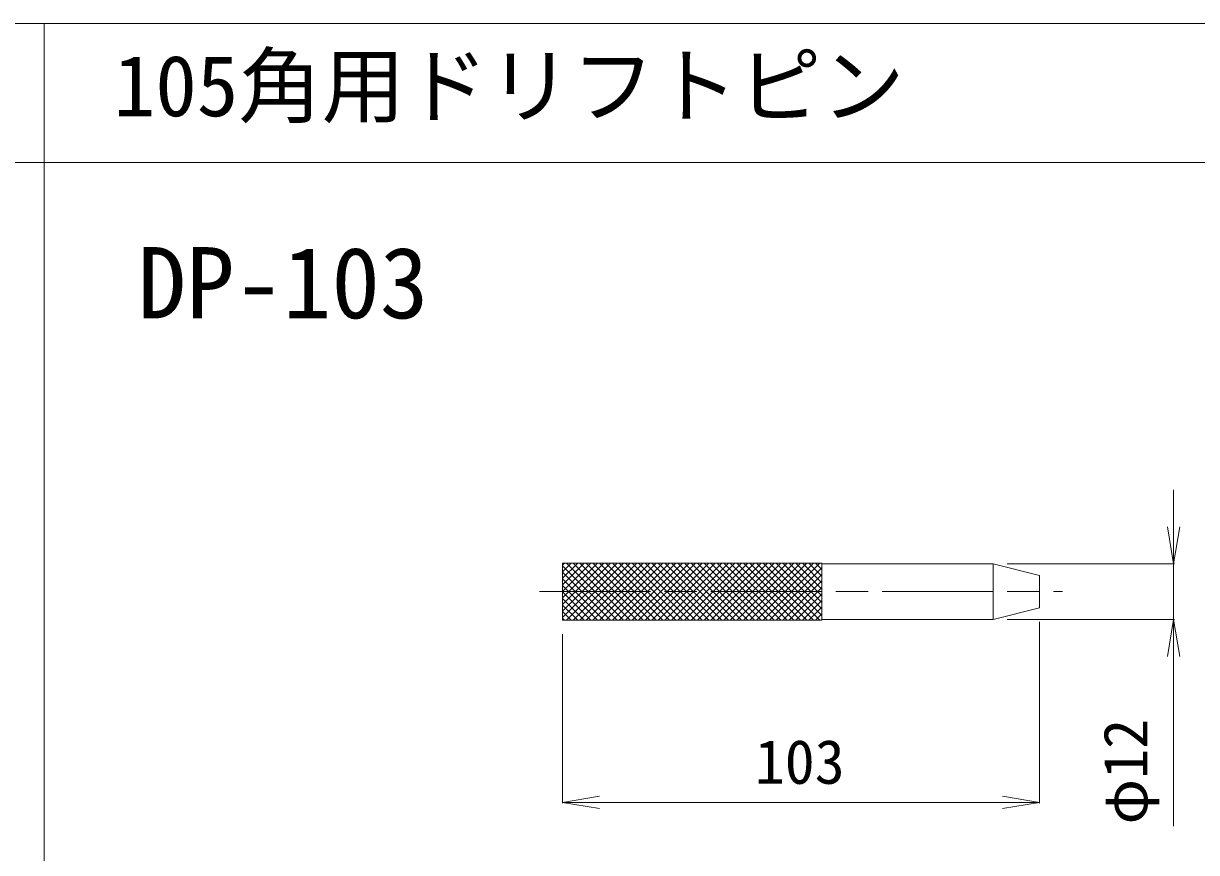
# Model space of a CAD drawing. Units: millimetres at full size, sheet at 1:2; details may follow other scales. Extents: x -630 to 630, y -446 to 446.
# Drawn here: x 244.5 to 497.9, y 150.9 to 330 of the extents above; entities that cross this region are included whole.
import ezdxf
from ezdxf.enums import TextEntityAlignment as Align

# ---------------------------------------------------------------- set-up
doc = ezdxf.new("R2010")
doc.units = ezdxf.units.MM
doc.header["$LTSCALE"] = 2
doc.linetypes.add('CHAIN', pattern=[18.5, 12, -1.5, 3.5, -1.5])
for name, color, linetype, lineweight in [('0-0_中心線等', 4, 'CHAIN', 9), ('0-1_all', 7, 'Continuous', 15), ('0-3_寸法', 4, 'Continuous', 9)]:
    doc.layers.add(name, color=color, linetype=linetype, lineweight=lineweight)
doc.styles.add('ＭＳ ゴシック', font='')
doc.styles.get('ＭＳ ゴシック').set_extended_font_data('MS Gothic')

msp = doc.modelspace()

# ---------------------------------------------------------------- linework, layer by layer
at = {"layer": '0-0_中心線等'}
msp.add_line((355.961, 207.287), (468.961, 207.287), dxfattribs=at)
at = {"layer": '0-1_all', "color": 2}
for p, q in [((-120, 330), (600, 330)), ((-120, 300), (600, 300))]:
    msp.add_line(p, q, dxfattribs=at)
at = {"layer": '0-1_all'}
for p, q in [((249, -168), (249, 330)), ((360.961, 201.684), (372.714, 213.437)), ((360.961, 203.099), (371.3, 213.437)), ((360.961, 204.513), (369.886, 213.437)), ((360.961, 205.927), (368.471, 213.437)), ((360.961, 207.341), (367.057, 213.437)), ((360.961, 208.756), (365.643, 213.437)), ((360.961, 210.17), (364.229, 213.437)), ((360.961, 211.584), (362.815, 213.437)), ((360.961, 212.998), (361.4, 213.437)), ((360.961, 213.437), (360.961, 201.137)), ((360.961, 212.89), (372.714, 201.137)), ((361.828, 213.437), (374.128, 201.137)), ((361.828, 201.137), (374.128, 213.437)), ((363.242, 213.437), (375.542, 201.137)), ((363.242, 201.137), (375.542, 213.437)), ((364.657, 213.437), (376.957, 201.137)), ((364.657, 201.137), (376.957, 213.437)), ((366.071, 213.437), (378.371, 201.137)), ((366.071, 201.137), (378.371, 213.437)), ((367.485, 213.437), (379.785, 201.137)), ((367.485, 201.137), (379.785, 213.437)), ((368.899, 213.437), (381.199, 201.137)), ((368.899, 201.137), (381.199, 213.437)), ((370.314, 213.437), (382.614, 201.137)), ((370.314, 201.137), (382.614, 213.437)), ((371.728, 213.437), (384.028, 201.137)), ((371.728, 201.137), (384.028, 213.437)), ((373.142, 213.437), (385.442, 201.137)), ((373.142, 201.137), (385.442, 213.437)), ((374.556, 213.437), (386.856, 201.137)), ((374.556, 201.137), (386.856, 213.437)), ((375.97, 213.437), (388.27, 201.137)), ((375.97, 201.137), (388.27, 213.437)), ((377.385, 213.437), (389.685, 201.137)), ((377.385, 201.137), (389.685, 213.437)), ((378.799, 213.437), (391.099, 201.137)), ((378.799, 201.137), (391.099, 213.437)), ((380.213, 213.437), (392.513, 201.137)), ((380.213, 201.137), (392.513, 213.437)), ((381.627, 213.437), (393.927, 201.137)), ((381.627, 201.137), (393.927, 213.437)), ((383.041, 213.437), (395.341, 201.137)), ((383.041, 201.137), (395.341, 213.437)), ((384.456, 213.437), (396.756, 201.137)), ((384.456, 201.137), (396.756, 213.437)), ((385.87, 213.437), (398.17, 201.137)), ((385.87, 201.137), (398.17, 213.437)), ((387.284, 213.437), (399.584, 201.137)), ((387.284, 201.137), (399.584, 213.437)), ((388.698, 213.437), (400.998, 201.137)), ((388.698, 201.137), (400.998, 213.437)), ((390.113, 213.437), (402.413, 201.137)), ((390.113, 201.137), (402.413, 213.437)), ((391.527, 213.437), (403.827, 201.137)), ((391.527, 201.137), (403.827, 213.437)), ((392.941, 213.437), (405.241, 201.137)), ((392.941, 201.137), (405.241, 213.437)), ((394.355, 213.437), (406.655, 201.137)), ((394.355, 201.137), (406.655, 213.437)), ((395.769, 213.437), (408.069, 201.137)), ((395.769, 201.137), (408.069, 213.437)), ((397.184, 213.437), (409.484, 201.137)), ((397.184, 201.137), (409.484, 213.437)), ((398.598, 213.437), (410.898, 201.137)), ((398.598, 201.137), (410.898, 213.437)), ((400.012, 213.437), (412.312, 201.137)), ((400.012, 201.137), (412.312, 213.437)), ((401.426, 213.437), (413.726, 201.137)), ((401.426, 201.137), (413.726, 213.437)), ((402.84, 213.437), (415.14, 201.137)), ((402.84, 201.137), (415.14, 213.437)), ((404.255, 213.437), (416.555, 201.137)), ((404.255, 201.137), (416.555, 213.437)), ((405.669, 213.437), (416.961, 202.145)), ((407.083, 213.437), (416.961, 203.56)), ((408.497, 213.437), (416.961, 204.974)), ((409.912, 213.437), (416.961, 206.388)), ((411.326, 213.437), (416.961, 207.802)), ((412.74, 213.437), (416.961, 209.216)), ((414.154, 213.437), (416.961, 210.631)), ((415.568, 213.437), (416.961, 212.045)), ((416.961, 213.287), (453.961, 213.287)), ((453.961, 213.287), (453.961, 201.287)), ((360.961, 211.476), (371.3, 201.137)), ((405.669, 201.137), (416.961, 212.43)), ((407.083, 201.137), (416.961, 211.015)), ((360.961, 210.062), (369.886, 201.137)), ((360.961, 208.648), (368.471, 201.137)), ((408.497, 201.137), (416.961, 209.601)), ((409.912, 201.137), (416.961, 208.187)), ((360.961, 207.234), (367.057, 201.137)), ((360.961, 205.819), (365.643, 201.137)), ((411.326, 201.137), (416.961, 206.773)), ((412.74, 201.137), (416.961, 205.359)), ((360.961, 204.405), (364.229, 201.137)), ((360.961, 202.991), (362.815, 201.137)), ((414.154, 201.137), (416.961, 203.944)), ((360.961, 201.577), (361.4, 201.137)), ((360.961, 201.137), (416.961, 201.137)), ((415.568, 201.137), (416.961, 202.53)), ((416.961, 201.287), (453.961, 201.287))]:
    msp.add_line(p, q, dxfattribs=at)
for points in [[(360.961, 213.437), (416.961, 213.437), (416.961, 201.137)], [(453.961, 213.287), (463.961, 210.787), (463.961, 203.787), (453.961, 201.287)]]:
    msp.add_lwpolyline(points, dxfattribs=at)
at = {"layer": '0-3_寸法'}
for p, q in [((492.947, 213.287), (491.614, 221.287)), ((492.947, 213.287), (494.28, 221.287)), ((456.961, 213.287), (493.127, 213.287)), ((456.961, 201.287), (493.127, 201.287)), ((463.961, 200.787), (463.961, 161.576)), ((492.947, 201.287), (491.614, 193.287)), ((492.947, 201.287), (494.28, 193.287)), ((360.961, 198.137), (360.961, 161.576)), ((360.961, 161.756), (368.961, 163.09)), ((463.961, 161.756), (455.961, 163.09)), ((360.961, 161.756), (368.961, 160.423)), ((360.961, 161.756), (463.961, 161.756)), ((463.961, 161.756), (455.961, 160.423))]:
    msp.add_line(p, q, dxfattribs=at)
msp.add_lwpolyline([(492.947, 229.287), (492.947, 213.287), (492.947, 201.287), (492.947, 156.648)], dxfattribs=at)

# ---------------------------------------------------------------- texts
at = {"layer": '0-1_all', "style": 'ＭＳ ゴシック'}
for s, height, p in [('105角用ドリフトピン', 13.19, (264, 306.001)), ('DP-103', 15.39, (269.149, 261.699))]:
    msp.add_text(s, height=height, dxfattribs=at).set_placement(p, align=Align.BOTTOM_LEFT)
at = {"layer": '0-3_寸法', "style": 'ＭＳ ゴシック'}
msp.add_text('φ12', height=9.523, rotation=90, dxfattribs=at).set_placement((490.151, 157.008), align=Align.BOTTOM_LEFT)
msp.add_text('103', height=9.523, dxfattribs=at).set_placement((402.461, 162.93), align=Align.BOTTOM_LEFT)

doc.saveas('drawing.dxf')
